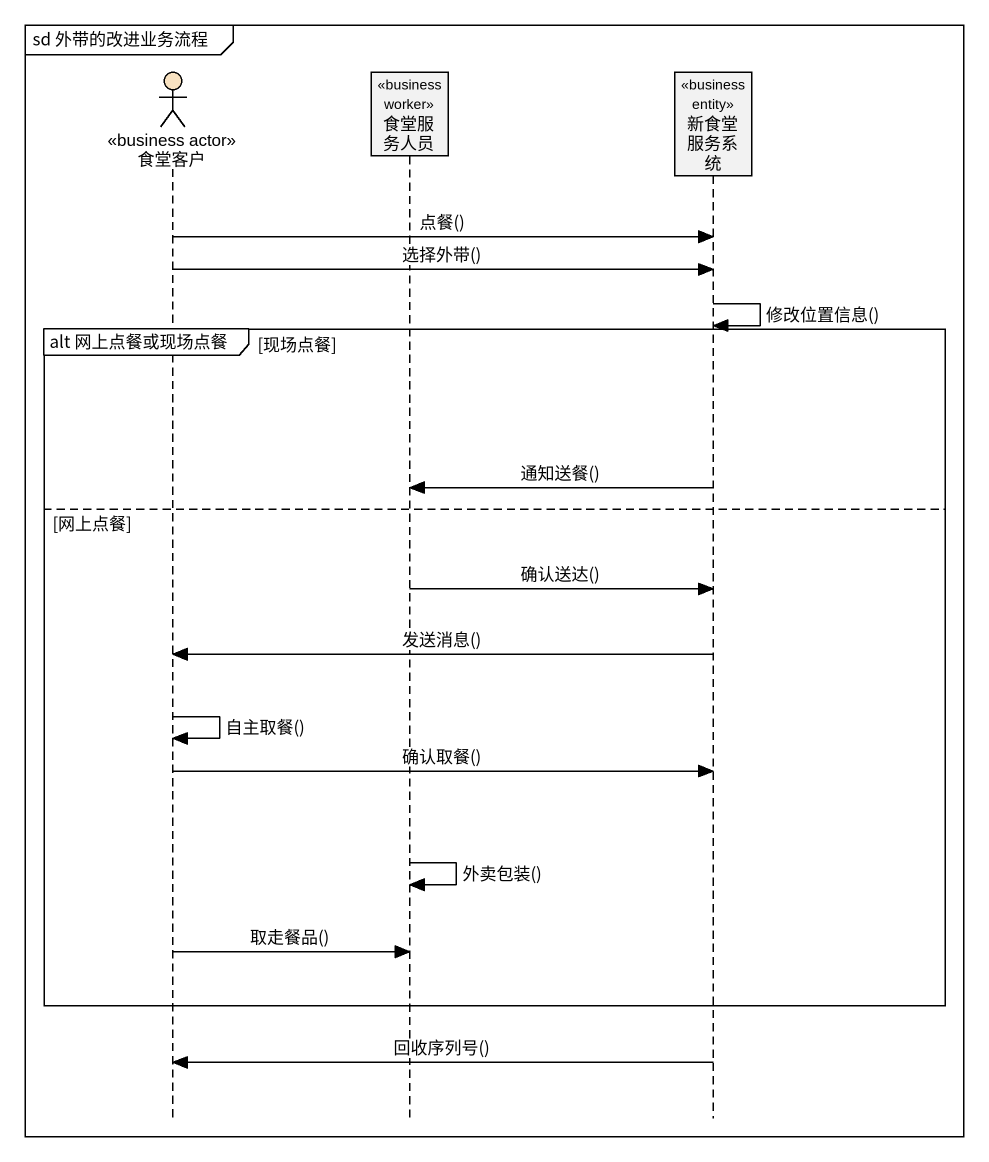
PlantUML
@startuml
mainframe sd 外带的改进业务流程
hide footbox
actor 食堂客户 <<business actor>> #F8E2C1
participant 食堂服务人员 <<business worker>>
participant 新食堂服务系统 <<business entity>>

食堂客户 -> 新食堂服务系统 : 点餐()
食堂客户 -> 新食堂服务系统 : 选择外带()
新食堂服务系统 -> 新食堂服务系统 : 修改位置信息()
group alt 网上点餐或现场点餐 [现场点餐]
  新食堂服务系统 -> 食堂服务人员 : 通知送餐()
else 网上点餐
  食堂服务人员 -> 新食堂服务系统 : 确认送达()
  新食堂服务系统 -> 食堂客户 : 发送消息()
  食堂客户 -> 食堂客户 : 自主取餐()
  食堂客户 -> 新食堂服务系统 : 确认取餐()
  食堂服务人员 -> 食堂服务人员 : 外卖包装()
  食堂客户 -> 食堂服务人员 : 取走餐品()
end
新食堂服务系统 -> 食堂客户 : 回收序列号()
@enduml
